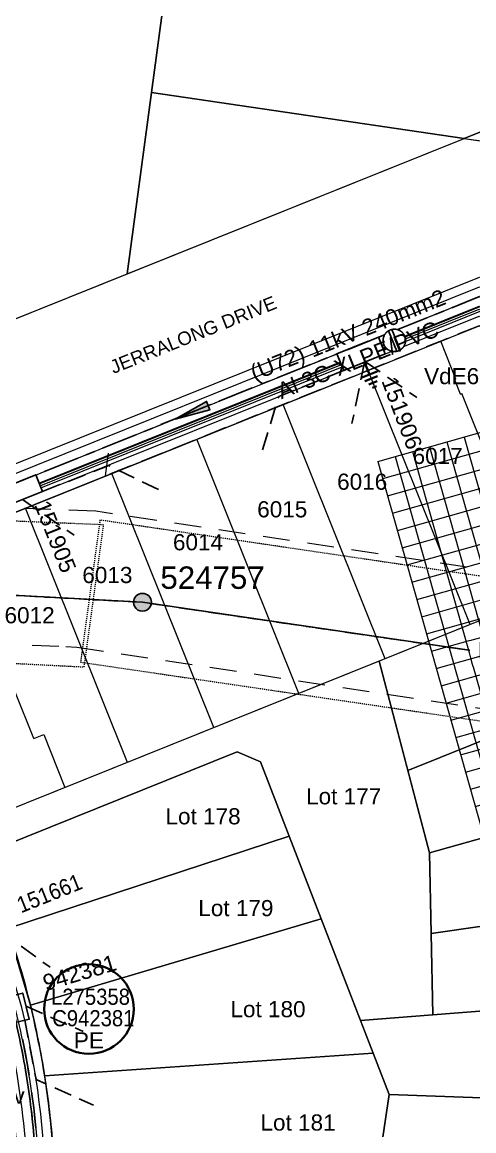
# Model space of a CAD drawing. Header units: metres. Extents: x 302924 to 304532, y 6268290 to 6269135.
# Drawn here: x 303845.3 to 303895.7, y 6268671.3 to 6268795 of the extents above; entities that cross this region are included whole.
import ezdxf
from ezdxf.enums import TextEntityAlignment as Align

# ---------------------------------------------------------------- set-up
doc = ezdxf.new("R2010")
doc.units = ezdxf.units.M
for name, pattern in [('Cable Exist OH', [1, 1, 0]), ('Cable Exist UG', [7, 4, -1, 1, -1]), ('Dash', [5, 3, -2]), ('DASHED', [19.05, 12.7, -6.35]), ('HIDDEN2', [0.1875, 0.125, -0.0625]), ('IE Trench LV', [6, 4, -2]), ('PHANTOMX2', [6.6, 3, -0.75, 0.2, -0.75, 0.2, -0.75, 0.2, -0.75])]:
    doc.linetypes.add(name, pattern=pattern)
doc.layers.get('0').update_dxf_attribs({"color": 6})
for name, color, linetype, lineweight in [('_User Miscellaneous1', 30, 'Continuous', 13), ('_User Miscellaneous5', 121, 'Continuous', 13), ('_User_HV_Final', 1, 'Continuous', 25), ('_User_LV_Exist', 5, 'Continuous', 35), ('_User_SL_Exist', 4, 'Continuous', 35), ('Cadastre Developer_SP_NEW', 92, 'Continuous', 15), ('Cadastre Easements_SP_EXT', 58, 'DASHED', 15), ('Cadastre Easements_SP_NEW', 52, 'DASHED', 15), ('Cadastre Other Property_SP_EXT', 138, 'DASHED', 15), ('Mains_HV_EXT', 13, 'Continuous', 25)]:
    doc.layers.add(name, color=color, linetype=linetype, lineweight=lineweight)
doc.layers.add('_User Miscellaneous10', color=252, linetype='Continuous', lineweight=13, plot=False, transparency=0.75)
doc.layers.add('_User Miscellaneous12', color=252, linetype='Continuous', lineweight=13, plot=False, transparency=0.5)
for name, color, linetype in [('Equip_LV_NEW', 2, 'Continuous'), ('Equip_SP_LV_NEW', 2, 'Continuous'), ('Mains_LV_New_T84', 2, 'Cable x'), ('Notes_HV_MISC', 1, 'Continuous'), ('Notes_LV_MISC', 5, 'Continuous'), ('Services_SP_NEW_UG', 2, 'IE Trench LV'), ('SupportsOH_SP_TR_HV_LV_SL_EXT', 7, 'Continuous'), ('SupportsUG_SP_LV_NEW', 2, 'Continuous'), ('SupportsUG_SP_NEW', 2, 'Continuous'), ('Trench_SP_NEW', 2, 'Continuous')]:
    doc.layers.add(name, color=color, linetype=linetype)
doc.styles.add('ARIAL', font='arial.ttf', dxfattribs={"height": 2})
doc.styles.add('ieISOCP', font='arial.ttf', dxfattribs={"height": 1.5})
doc.styles.add('POLE_LABEL', font='arial.ttf', dxfattribs={"height": 2})
doc.styles.get("Standard").update_dxf_attribs({"font": 'arial.ttf'})
doc.linetypes.add('Cable E OH', pattern='A,8,-0.01,["E",Standard,S=1.5,R=30,X=0,Y=-0.9],0', length=8.01)
doc.linetypes.add('Cable x', pattern='A,4.5,-0.01,["X",Standard,S=1.25,R=0,X=0,Y=-0.65],-1.2', length=5.71)

# ---------------------------------------------------------------- blocks, each defined once
blk = doc.blocks.new('POLE_EXT')
blk.add_hatch(color=256).paths.add_polyline_path([(-1, 0, 1), (1, 0, 1)])
blk.add_lwpolyline([(-1, 0, 1), (1, 0, 1)], format="xyb", close=True)
at = {"flags": 8}
blk.add_attdef('pNumber', text='', height=2, dxfattribs=at).set_placement((2.5, 2.5), align=Align.MIDDLE_CENTER)
at = {"style": 'POLE_LABEL', "flags": 9}
for tag, p in [('STRUCTURE_PLANT_NUMBER', (1.35, 0.03)), ('STREET_CODE', (1.35, -0.2))]:
    blk.add_attdef(tag, text='', height=0.2, dxfattribs=at).set_placement(p, align=Align.MIDDLE_LEFT)
at = {"flags": 9}
for tag, p in [('OWNED_BY', (1.35, -0.4)), ('SPECIAL_USE', (1.35, -0.8)), ('STATE', (1.35, -1)), ('PARENT', (1.35, -0.6)), ('USAGE', (1.35, -1.2)), ('cLV', (1.35, -1.4)), ('hDepth', (1.35, -1.6)), ('hDia', (1.35, -1.8)), ('cHV', (1.35, -2)), ('LBRACKET', (1.35, -2.2)), ('LExisting', (1.35, -2.4)), ('cLinedev', (1.35, -3.4)), ('pExisting', (1.35, -3.8)), ('LANTNUMBER', (1.35, -2.6)), ('LOther', (1.35, -2.8)), ('LRemove', (1.35, -3)), ('LEGEND', (1.35, -3.2)), ('LOCATION', (1.35, -3.6)), ('pFooting', (1.35, -4.4)), ('pNew', (1.35, -4.6)), ('pRelocate', (1.35, -5)), ('PFNUMBER', (1.35, -4)), ('NEWPFNUMBER', (1.35, -4.2)), ('pRemove', (1.35, -5.2)), ('pReplace', (1.35, -5.4)), ('pStay', (1.35, -5.6)), ('pType', (1.35, -5.8)), ('cspan', (1.35, -6)), ('STREETNAME', (1.35, -6.2)), ('SUBURB', (1.35, -6.4)), ('OPERATED_BY', (1.36, -7.01)), ('NOTES', (1.35, -6.6)), ('MAINTAINED_BY', (1.36, -6.81))]:
    blk.add_attdef(tag, text='', height=0.2, dxfattribs=at).set_placement(p, align=Align.MIDDLE_LEFT)
at = {"flags": 1}
blk.add_attdef('Z', (1.35, -7.33), '', height=0.2, dxfattribs=at)
blk = doc.blocks.new('*U349')
at = {"width": 0.9, "flags": 8}
blk.add_attdef('ASSET_NUM', text='', height=2, dxfattribs=at).set_placement((4, 2), align=Align.MIDDLE_LEFT)
at = {"flags": 1}
blk.add_attdef('Z', (-2.35, -1.81), '', height=0.2, rotation=270, dxfattribs=at)
at = {"ltscale": 10, "transparency": 33554687}
blk.add_wipeout([(-1.5, -1.5), (-1.5, 1.5), (1.5, 1.5), (1.5, -1.5)], dxfattribs=at)
blk.add_lwpolyline([(-1.5, 1.5), (-1.5, -1.5), (1.5, -1.5), (1.5, 1.5)], close=True)
at = {"flags": 9}
for tag, p in [('NOTES', (-2, -1.81)), ('SUBURB', (-1.8, -1.81)), ('STREETNAME', (-1.6, -1.81)), ('LOCATION', (-1.4, -1.81)), ('LEGEND', (-1.2, -1.81)), ('USAGE', (-1, -1.81)), ('STATE', (-0.8, -1.81)), ('OWNED_BY', (-0.6, -1.81)), ('COLUMN_TYPE', (-0.4, -1.81)), ('STREET_CODE', (-0.2, -1.81)), ('STRUCTURE_PLANT_NUMBER', (0.03, -1.81))]:
    blk.add_attdef(tag, text='', height=0.2, rotation=270, dxfattribs=at).set_placement(p, align=Align.MIDDLE_LEFT)
blk = doc.blocks.new('*U286')
at = {"ltscale": 0.1}
blk.add_circle((0, 0), 5, dxfattribs=at)
at = {"insert": (0, -2.6), "char_height": 1.8, "attachment_point": 2}
blk.add_mtext('PE', dxfattribs=at)
at = {"width": 0.8}
blk.add_attdef('SNUMBER', text='', height=1.8, dxfattribs=at).set_placement((0, 0.5), align=Align.CENTER)
at = {"flags": 1}
blk.add_attdef('Z', (0, 0), '', height=0.2, dxfattribs=at)
at = {"width": 0.8}
blk.add_attdef('CNUMBER', text='', height=1.8, dxfattribs=at).set_placement((0, -0.25), align=Align.TOP_CENTER)
blk = doc.blocks.new('*U438')
at = {"width": 0.9}
blk.add_attdef('ASSET_NUM', text='', height=2, dxfattribs=at).set_placement((4, 2), align=Align.MIDDLE_LEFT)
for tag, p, flags in [('SUBURB', (-2, 0), 1), ('STREETNAME', (-1.8, 0), 9), ('PARENT', (-1.6, 0), 9), ('NOTES', (-1.4, 0), 9), ('LOCATION', (-1.2, 0), 9), ('LEGEND', (-1, 0), 9), ('USAGE', (-0.8, 0), 9), ('SUPPORT_TYPE', (-0.6, 0), 9), ('STATE', (-0.4, 0), 9), ('OWNED_BY', (-0.2, 0), 9)]:
    blk.add_attdef(tag, p, '', height=0.2, rotation=270, dxfattribs=dict(flags=flags))
at = {"transparency": 33554687}
blk.add_wipeout([(1.19, 2.41), (0.8, -2.57), (-1.19, -2.41), (-0.8, 2.57)], dxfattribs=at)
blk.add_lwpolyline([(-0.8, 2.57), (-1.09, -1.17), (-0.9, 1.32), (-1.19, -2.41), (0.8, -2.57), (1.19, 2.41)], close=True)
blk = doc.blocks.new('*U435')
at = {"transparency": 33554559}
for p, q in [((-50, 50), (50, 50)), ((-50, 50), (-50, -50)), ((-48, 50), (-48, -50)), ((-46, 50), (-46, -50)), ((-44, 50), (-44, -50)), ((-42, 50), (-42, -50)), ((-40, 50), (-40, -50)), ((-38, 50), (-38, -50)), ((-36, 50), (-36, -50)), ((-34, 50), (-34, -50)), ((-32, 50), (-32, -50)), ((-30, 50), (-30, -50)), ((-28, 50), (-28, -50)), ((-26, 50), (-26, -50)), ((-24, 50), (-24, -50)), ((-22, 50), (-22, -50)), ((-20, 50), (-20, -50)), ((-18, 50), (-18, -50)), ((-16, 50), (-16, -50)), ((-14, 50), (-14, -50)), ((-12, 50), (-12, -50)), ((-10, 50), (-10, -50)), ((-8, 50), (-8, -50)), ((-6, 50), (-6, -50)), ((-4, 50), (-4, -50)), ((-2, 50), (-2, -50)), ((0, 50), (0, -50)), ((2, 50), (2, -50)), ((4, 50), (4, -50)), ((6, 50), (6, -50)), ((8, 50), (8, -50)), ((10, 50), (10, -50)), ((12, 50), (12, -50)), ((14, 50), (14, -50)), ((16, 50), (16, -50)), ((18, 50), (18, -50)), ((20, 50), (20, -50)), ((22, 50), (22, -50)), ((24, 50), (24, -50)), ((26, 50), (26, -50)), ((28, 50), (28, -50)), ((30, 50), (30, -50)), ((32, 50), (32, -50)), ((34, 50), (34, -50)), ((36, 50), (36, -50)), ((38, 50), (38, -50)), ((40, 50), (40, -50)), ((42, 50), (42, -50)), ((44, 50), (44, -50)), ((46, 50), (46, -50)), ((48, 50), (48, -50)), ((50, 50), (50, -50)), ((-50, 48), (50, 48)), ((-50, 46), (50, 46)), ((-50, 44), (50, 44)), ((-50, 42), (50, 42)), ((-50, 40), (50, 40)), ((-50, 38), (50, 38)), ((-50, 36), (50, 36)), ((-50, 34), (50, 34)), ((-50, 32), (50, 32)), ((-50, 30), (50, 30)), ((-50, 28), (50, 28)), ((-50, 26), (50, 26)), ((-50, 24), (50, 24)), ((-50, 22), (50, 22)), ((-50, 20), (50, 20)), ((-50, 18), (50, 18)), ((-50, 16), (50, 16)), ((-50, 14), (50, 14)), ((-50, 12), (50, 12)), ((-50, 10), (50, 10)), ((-50, 8), (50, 8)), ((-50, 6), (50, 6)), ((-50, 4), (50, 4)), ((-50, 2), (50, 2)), ((-50, 0), (50, 0)), ((-50, -2), (50, -2)), ((-50, -4), (50, -4)), ((-50, -6), (50, -6)), ((-50, -8), (50, -8)), ((-50, -10), (50, -10)), ((-50, -12), (50, -12)), ((-50, -14), (50, -14)), ((-50, -16), (50, -16)), ((-50, -18), (50, -18)), ((-50, -20), (50, -20)), ((-50, -22), (50, -22)), ((-50, -24), (50, -24)), ((-50, -26), (50, -26)), ((-50, -28), (50, -28)), ((-50, -30), (50, -30)), ((-50, -32), (50, -32)), ((-50, -34), (50, -34)), ((-50, -36), (50, -36)), ((-50, -38), (50, -38)), ((-50, -40), (50, -40)), ((-50, -42), (50, -42)), ((-50, -44), (50, -44)), ((-50, -46), (50, -46)), ((-50, -48), (50, -48)), ((-50, -50), (50, -50))]:
    blk.add_line(p, q, dxfattribs=at)
blk = doc.blocks.new('PILLAR_NEW')
at = {"width": 0.9}
blk.add_attdef('ASSET_NUM', text='', height=2, dxfattribs=at).set_placement((4, 2), align=Align.MIDDLE_LEFT)
for tag, p, flags in [('SUBURB', (-2, 0), 1), ('STREETNAME', (-1.8, 0), 9), ('PARENT', (-1.6, 0), 9), ('NOTES', (-1.4, 0), 9), ('LOCATION', (-1.2, 0), 9), ('LEGEND', (-1, 0), 9), ('USAGE', (-0.8, 0), 9), ('SUPPORT_TYPE', (-0.6, 0), 9), ('STATE', (-0.4, 0), 9), ('OWNED_BY', (-0.2, 0), 9)]:
    blk.add_attdef(tag, p, '', height=0.2, rotation=270, dxfattribs=dict(flags=flags))
at = {"transparency": 33554687}
blk.add_wipeout([(1, 2.5), (1, -2.5), (-1, -2.5), (-1, 2.5)], dxfattribs=at)
blk.add_lwpolyline([(-1, 2.5), (-1, -1.25), (-1, 1.25), (-1, -2.5), (1, -2.5), (1, 2.5)], close=True)
blk = doc.blocks.new('LV_UG_LINKS_CLOSED_NEW')
at = {"layer": 'Equip_LV_NEW'}
for tag, flags, p in [('OPERATING_VOLTAGE', 9, (3.17, -2.17)), ('ORIENTATION', 9, (3.17, -2.33)), ('STATE', 9, (3.17, -2.5)), ('NO_PHASES', 9, (3.17, -2)), ('SWITCH_TYPE', 9, (3.17, -2.67)), ('USAGE', 9, (3.17, -2.83)), ('OWNED_BY', 9, (3.17, -3.17)), ('OPERATED_BY', 9, (3.17, -3.33)), ('NOTES', 9, (3.17, -3)), ('MAINTAINED_BY', 9, (3.17, -3.5)), ('NUMBER_OF_PHASES', 9, (3.17, -3.67)), ('TYPE', 9, (3.17, -3.83)), ('Z', 1, (3.17, -4))]:
    blk.add_attdef(tag, text='', height=0.167, dxfattribs=dict(at, flags=flags)).set_placement(p, align=Align.MIDDLE_LEFT)
at = {"transparency": 33554687}
blk.add_wipeout([(4, 1.25), (3.97, 1.25), (3.94, 1.25), (3.91, 1.25), (3.88, 1.24), (3.85, 1.24), (3.82, 1.24), (3.79, 1.23), (3.76, 1.23), (3.73, 1.22), (3.7, 1.21), (3.67, 1.2), (3.64, 1.2), (3.61, 1.19), (3.58, 1.18), (3.55, 1.17), (3.52, 1.15), (3.49, 1.14), (3.47, 1.13), (3.44, 1.12), (3.41, 1.1), (3.38, 1.09), (3.36, 1.07), (3.33, 1.06), (3.31, 1.04), (3.28, 1.02), (3.26, 1), (3.23, 0.99), (3.21, 0.97), (3.18, 0.95), (3.16, 0.93), (3.14, 0.91), (3.12, 0.88), (3.09, 0.86), (3.07, 0.84), (3.05, 0.82), (3.03, 0.79), (3.01, 0.77), (3, 0.74), (2.98, 0.72), (2.96, 0.69), (2.94, 0.67), (2.93, 0.64), (2.91, 0.62), (2.9, 0.59), (2.88, 0.56), (2.87, 0.53), (2.86, 0.51), (2.85, 0.48), (2.83, 0.45), (2.82, 0.42), (2.81, 0.39), (2.8, 0.36), (2.8, 0.33), (2.79, 0.3), (2.78, 0.27), (2.77, 0.24), (2.77, 0.21), (2.76, 0.18), (2.76, 0.15), (2.76, 0.12), (2.75, 0.09), (2.75, 0.06), (2.75, 0.03), (2.75, 0), (2.75, -0.03), (2.75, -0.06), (2.75, -0.09), (2.76, -0.12), (2.76, -0.15), (2.76, -0.18), (2.77, -0.21), (2.77, -0.24), (2.78, -0.27), (2.79, -0.3), (2.8, -0.33), (2.8, -0.36), (2.81, -0.39), (2.82, -0.42), (2.83, -0.45), (2.85, -0.48), (2.86, -0.51), (2.87, -0.53), (2.88, -0.56), (2.9, -0.59), (2.91, -0.62), (2.93, -0.64), (2.94, -0.67), (2.96, -0.69), (2.98, -0.72), (3, -0.74), (3.01, -0.77), (3.03, -0.79), (3.05, -0.82), (3.07, -0.84), (3.09, -0.86), (3.12, -0.88), (3.14, -0.91), (3.16, -0.93), (3.18, -0.95), (3.21, -0.97), (3.23, -0.99), (3.26, -1), (3.28, -1.02), (3.31, -1.04), (3.33, -1.06), (3.36, -1.07), (3.38, -1.09), (3.41, -1.1), (3.44, -1.12), (3.47, -1.13), (3.49, -1.14), (3.52, -1.15), (3.55, -1.17), (3.58, -1.18), (3.61, -1.19), (3.64, -1.2), (3.67, -1.2), (3.7, -1.21), (3.73, -1.22), (3.76, -1.23), (3.79, -1.23), (3.82, -1.24), (3.85, -1.24), (3.88, -1.24), (3.91, -1.25), (3.94, -1.25), (3.97, -1.25), (4, -1.25), (4.03, -1.25), (4.06, -1.25), (4.09, -1.25), (4.12, -1.24), (4.15, -1.24), (4.18, -1.24), (4.21, -1.23), (4.24, -1.23), (4.27, -1.22), (4.3, -1.21), (4.33, -1.2), (4.36, -1.2), (4.39, -1.19), (4.42, -1.18), (4.45, -1.17), (4.48, -1.15), (4.51, -1.14), (4.53, -1.13), (4.56, -1.12), (4.59, -1.1), (4.62, -1.09), (4.64, -1.07), (4.67, -1.06), (4.69, -1.04), (4.72, -1.02), (4.74, -1), (4.77, -0.99), (4.79, -0.97), (4.82, -0.95), (4.84, -0.93), (4.86, -0.91), (4.88, -0.88), (4.91, -0.86), (4.93, -0.84), (4.95, -0.82), (4.97, -0.79), (4.99, -0.77), (5, -0.74), (5.02, -0.72), (5.04, -0.69), (5.06, -0.67), (5.07, -0.64), (5.09, -0.62), (5.1, -0.59), (5.12, -0.56), (5.13, -0.53), (5.14, -0.51), (5.15, -0.48), (5.17, -0.45), (5.18, -0.42), (5.19, -0.39), (5.2, -0.36), (5.2, -0.33), (5.21, -0.3), (5.22, -0.27), (5.23, -0.24), (5.23, -0.21), (5.24, -0.18), (5.24, -0.15), (5.24, -0.12), (5.25, -0.09), (5.25, -0.06), (5.25, -0.03), (5.25, 0), (5.25, 0.03), (5.25, 0.06), (5.25, 0.09), (5.24, 0.12), (5.24, 0.15), (5.24, 0.18), (5.23, 0.21), (5.23, 0.24), (5.22, 0.27), (5.21, 0.3), (5.2, 0.33), (5.2, 0.36), (5.19, 0.39), (5.18, 0.42), (5.17, 0.45), (5.15, 0.48), (5.14, 0.51), (5.13, 0.53), (5.12, 0.56), (5.1, 0.59), (5.09, 0.62), (5.07, 0.64), (5.06, 0.67), (5.04, 0.69), (5.02, 0.72), (5, 0.74), (4.99, 0.77), (4.97, 0.79), (4.95, 0.82), (4.93, 0.84), (4.91, 0.86), (4.88, 0.88), (4.86, 0.91), (4.84, 0.93), (4.82, 0.95), (4.79, 0.97), (4.77, 0.99), (4.74, 1), (4.72, 1.02), (4.69, 1.04), (4.67, 1.06), (4.64, 1.07), (4.62, 1.09), (4.59, 1.1), (4.56, 1.12), (4.53, 1.13), (4.51, 1.14), (4.48, 1.15), (4.45, 1.17), (4.42, 1.18), (4.39, 1.19), (4.36, 1.2), (4.33, 1.2), (4.3, 1.21), (4.27, 1.22), (4.24, 1.23), (4.21, 1.23), (4.18, 1.24), (4.15, 1.24), (4.12, 1.24), (4.09, 1.25), (4.06, 1.25), (4.03, 1.25)], dxfattribs=at).dxf.layer = 'Equip_LV_NEW'
at = {"layer": 'Equip_LV_NEW'}
for p, q in [((3.79, 1.23), (3.79, -1.23)), ((4.21, 1.23), (4.21, -1.23))]:
    blk.add_line(p, q, dxfattribs=at)
at = {"layer": 'Equip_LV_NEW', "flags": 128}
blk.add_lwpolyline([(4, 1.25), (3.97, 1.25), (3.94, 1.25), (3.91, 1.25), (3.88, 1.24), (3.85, 1.24), (3.82, 1.24), (3.79, 1.23), (3.76, 1.23), (3.73, 1.22), (3.7, 1.21), (3.67, 1.2), (3.64, 1.2), (3.61, 1.19), (3.58, 1.18), (3.55, 1.17), (3.52, 1.15), (3.49, 1.14), (3.47, 1.13), (3.44, 1.12), (3.41, 1.1), (3.38, 1.09), (3.36, 1.07), (3.33, 1.06), (3.31, 1.04), (3.28, 1.02), (3.26, 1), (3.23, 0.99), (3.21, 0.97), (3.18, 0.95), (3.16, 0.93), (3.14, 0.91), (3.12, 0.88), (3.09, 0.86), (3.07, 0.84), (3.05, 0.82), (3.03, 0.79), (3.01, 0.77), (3, 0.74), (2.98, 0.72), (2.96, 0.69), (2.94, 0.67), (2.93, 0.64), (2.91, 0.62), (2.9, 0.59), (2.88, 0.56), (2.87, 0.53), (2.86, 0.51), (2.85, 0.48), (2.83, 0.45), (2.82, 0.42), (2.81, 0.39), (2.8, 0.36), (2.8, 0.33), (2.79, 0.3), (2.78, 0.27), (2.77, 0.24), (2.77, 0.21), (2.76, 0.18), (2.76, 0.15), (2.76, 0.12), (2.75, 0.09), (2.75, 0.06), (2.75, 0.03), (2.75, 0), (2.75, -0.03), (2.75, -0.06), (2.75, -0.09), (2.76, -0.12), (2.76, -0.15), (2.76, -0.18), (2.77, -0.21), (2.77, -0.24), (2.78, -0.27), (2.79, -0.3), (2.8, -0.33), (2.8, -0.36), (2.81, -0.39), (2.82, -0.42), (2.83, -0.45), (2.85, -0.48), (2.86, -0.51), (2.87, -0.53), (2.88, -0.56), (2.9, -0.59), (2.91, -0.62), (2.93, -0.64), (2.94, -0.67), (2.96, -0.69), (2.98, -0.72), (3, -0.74), (3.01, -0.77), (3.03, -0.79), (3.05, -0.82), (3.07, -0.84), (3.09, -0.86), (3.12, -0.88), (3.14, -0.91), (3.16, -0.93), (3.18, -0.95), (3.21, -0.97), (3.23, -0.99), (3.26, -1), (3.28, -1.02), (3.31, -1.04), (3.33, -1.06), (3.36, -1.07), (3.38, -1.09), (3.41, -1.1), (3.44, -1.12), (3.47, -1.13), (3.49, -1.14), (3.52, -1.15), (3.55, -1.17), (3.58, -1.18), (3.61, -1.19), (3.64, -1.2), (3.67, -1.2), (3.7, -1.21), (3.73, -1.22), (3.76, -1.23), (3.79, -1.23), (3.82, -1.24), (3.85, -1.24), (3.88, -1.24), (3.91, -1.25), (3.94, -1.25), (3.97, -1.25), (4, -1.25), (4.03, -1.25), (4.06, -1.25), (4.09, -1.25), (4.12, -1.24), (4.15, -1.24), (4.18, -1.24), (4.21, -1.23), (4.24, -1.23), (4.27, -1.22), (4.3, -1.21), (4.33, -1.2), (4.36, -1.2), (4.39, -1.19), (4.42, -1.18), (4.45, -1.17), (4.48, -1.15), (4.51, -1.14), (4.53, -1.13), (4.56, -1.12), (4.59, -1.1), (4.62, -1.09), (4.64, -1.07), (4.67, -1.06), (4.69, -1.04), (4.72, -1.02), (4.74, -1), (4.77, -0.99), (4.79, -0.97), (4.82, -0.95), (4.84, -0.93), (4.86, -0.91), (4.88, -0.88), (4.91, -0.86), (4.93, -0.84), (4.95, -0.82), (4.97, -0.79), (4.99, -0.77), (5, -0.74), (5.02, -0.72), (5.04, -0.69), (5.06, -0.67), (5.07, -0.64), (5.09, -0.62), (5.1, -0.59), (5.12, -0.56), (5.13, -0.53), (5.14, -0.51), (5.15, -0.48), (5.17, -0.45), (5.18, -0.42), (5.19, -0.39), (5.2, -0.36), (5.2, -0.33), (5.21, -0.3), (5.22, -0.27), (5.23, -0.24), (5.23, -0.21), (5.24, -0.18), (5.24, -0.15), (5.24, -0.12), (5.25, -0.09), (5.25, -0.06), (5.25, -0.03), (5.25, 0), (5.25, 0.03), (5.25, 0.06), (5.25, 0.09), (5.24, 0.12), (5.24, 0.15), (5.24, 0.18), (5.23, 0.21), (5.23, 0.24), (5.22, 0.27), (5.21, 0.3), (5.2, 0.33), (5.2, 0.36), (5.19, 0.39), (5.18, 0.42), (5.17, 0.45), (5.15, 0.48), (5.14, 0.51), (5.13, 0.53), (5.12, 0.56), (5.1, 0.59), (5.09, 0.62), (5.07, 0.64), (5.06, 0.67), (5.04, 0.69), (5.02, 0.72), (5, 0.74), (4.99, 0.77), (4.97, 0.79), (4.95, 0.82), (4.93, 0.84), (4.91, 0.86), (4.88, 0.88), (4.86, 0.91), (4.84, 0.93), (4.82, 0.95), (4.79, 0.97), (4.77, 0.99), (4.74, 1), (4.72, 1.02), (4.69, 1.04), (4.67, 1.06), (4.64, 1.07), (4.62, 1.09), (4.59, 1.1), (4.56, 1.12), (4.53, 1.13), (4.51, 1.14), (4.48, 1.15), (4.45, 1.17), (4.42, 1.18), (4.39, 1.19), (4.36, 1.2), (4.33, 1.2), (4.3, 1.21), (4.27, 1.22), (4.24, 1.23), (4.21, 1.23), (4.18, 1.24), (4.15, 1.24), (4.12, 1.24), (4.09, 1.25), (4.06, 1.25), (4.03, 1.25)], close=True, dxfattribs=at)
at = {"layer": 'Equip_LV_NEW', "flags": 9}
for tag, p in [('ACTUAL_STATUS', (3.17, -1.67)), ('CONSTRUCTED_VOLTAGE', (3.17, -1.83))]:
    blk.add_attdef(tag, text='', height=0.167, dxfattribs=at).set_placement(p, align=Align.MIDDLE_LEFT)
blk = doc.blocks.new('*U452')
at = {"layer": '_User_LV_Exist'}
for p, q in [((2.48, 1.06), (2.52, -0.94)), ((2.98, 0.82), (3.02, -0.68)), ((3.49, 0.58), (3.51, -0.42)), ((3.99, 0.34), (4, -0.16))]:
    blk.add_line(p, q, dxfattribs=at)
at = {"width": 0.9}
blk.add_attdef('ASSET_NUM', text='', height=2, dxfattribs=at).set_placement((4, 2), align=Align.MIDDLE_LEFT)
for tag, p, flags in [('SUBURB', (-2, 0), 1), ('STREETNAME', (-1.8, 0), 9), ('PARENT', (-1.6, 0), 9), ('NOTES', (-1.4, 0), 9), ('LOCATION', (-1.2, 0), 9), ('LEGEND', (-1, 0), 9), ('USAGE', (-0.8, 0), 9), ('SUPPORT_TYPE', (-0.6, 0), 9), ('STATE', (-0.4, 0), 9), ('OWNED_BY', (-0.2, 0), 9)]:
    blk.add_attdef(tag, p, '', height=0.2, rotation=270, dxfattribs=dict(flags=flags))
at = {"transparency": 33554687}
blk.add_wipeout([(0.94, 2.52), (1.06, -2.48), (-0.94, -2.52), (-1.06, 2.48)], dxfattribs=at)
blk.add_lwpolyline([(-1.06, 2.48), (-0.97, -1.27), (-1.03, 1.23), (-0.94, -2.52), (1.06, -2.48), (0.94, 2.52)], close=True)
at = {"layer": '_User_LV_Exist'}
blk.add_line((1, 0.02), (2.5, 0.06), dxfattribs=at)
at = {"layer": 'Equip_LV_NEW', "ltscale": 10, "rotation": 91.31721603623753}
blk.add_blockref('LV_UG_LINKS_CLOSED_NEW', (0, 0), dxfattribs=at)
blk = doc.blocks.new('*U520')
at = {"transparency": 33554687}
h = blk.add_hatch(color=256, dxfattribs=at)
h.dxf.hatch_style = 1
h.paths.add_polyline_path([(-2.03, 3.45), (-0.43, -0.25), (0.43, 0.25)])
blk.add_line((-0.25, 0.43), (-2.03, 3.45), dxfattribs=at)
at = {"transparency": 33554687, "flags": 128}
blk.add_lwpolyline([(-2.03, 3.45), (-0.43, -0.25), (0.43, 0.25)], close=True, dxfattribs=at)
at = {"transparency": 33554687}
blk.add_circle((0, 0), 0.0001, dxfattribs=at)

msp = doc.modelspace()

# ---------------------------------------------------------------- linework, layer by layer
at = {"layer": '_User Miscellaneous1', "ltscale": 0.5, "transparency": 33554687}
for p, q in [((303885.4383, 6268758.8555), (303896.1833, 6268763.19)), ((303885.6178, 6268758.4104), (303896.3628, 6268762.7448)), ((303885.4383, 6268758.8555), (303885.5281, 6268758.633)), ((303885.6178, 6268758.4104), (303885.5281, 6268758.633)), ((303847.1593, 6268743.5078), (303880.793, 6268757.0067)), ((303847.3381, 6268743.0623), (303880.9718, 6268756.5612)), ((303880.793, 6268757.0067), (303880.8824, 6268756.7839)), ((303880.9718, 6268756.5612), (303880.8824, 6268756.7839)), ((303847.1593, 6268743.5078), (303847.2487, 6268743.2851)), ((303847.3381, 6268743.0623), (303847.2487, 6268743.2851))]:
    msp.add_line(p, q, dxfattribs=at)
at = {"layer": '_User Miscellaneous5', "linetype": 'Continuous', "transparency": 33554597}
for points in [[(303867.2971, 6268843.5581), (303867.5341, 6268845.0548), (303868.4049, 6268850.5457), (303877.2085, 6268906.0982), (303795, 6268865.5636), (303738.0937, 6268820.4513), (303696.3027, 6268787.3208), (303694.6349, 6268788.0225), (303686.2078, 6268732.6108), (303763.0512, 6268729.2019), (303856.9761, 6268766.914), (303859.6988, 6268787.1273), (303867.2971, 6268843.5581)], [(303894.5986, 6268782.0158), (303859.6988, 6268787.1273), (303856.9761, 6268766.914), (303894.5986, 6268782.0158)]]:
    msp.add_lwpolyline(points, close=True, dxfattribs=at)
for points in [[(303867.2971, 6268843.5581), (303859.6988, 6268787.1273), (303894.5986, 6268782.0158), (303939.7691, 6268800.1494)], [(303939.7691, 6268800.1494), (303894.5986, 6268782.0158), (303933.939, 6268776.2554)]]:
    msp.add_lwpolyline(points, dxfattribs=at)
at = {"layer": '_User_HV_Final', "linetype": 'Cable Exist UG', "flags": 128}
msp.add_lwpolyline([(303747.4432, 6268735.0152), (303747.2595, 6268730.2498), (303771.2528, 6268729.07), (303827.072, 6268750.9433), (303832.0402, 6268738.5724), (303896.288, 6268764.3744), (303906.1804, 6268760.1534), (303915.458, 6268763.872), (303921.9215, 6268753.8498), (303939.2449, 6268758.7385, -0.04143062)], format="xyb", dxfattribs=at)
at = {"layer": 'Cadastre Developer_SP_NEW'}
for p, q in [((303893.6808, 6268755.1556), (303891.9784, 6268759.3967)), ((303897.4869, 6268745.6737), (303894.3178, 6268753.5687))]:
    msp.add_line(p, q, dxfattribs=at)
at = {"layer": 'Cadastre Developer_SP_NEW', "lineweight": 18}
for p, q in [((303895.2712, 6268727.7991), (303883.8908, 6268756.1502)), ((303893.6808, 6268755.1556), (303893.5461, 6268755.1015)), ((303894.1829, 6268753.5138), (303893.5461, 6268755.1015)), ((303894.1827, 6268753.5144), (303894.3178, 6268753.5687)), ((303885.7776, 6268723.9881), (303874.3971, 6268752.3393)), ((303876.1354, 6268720.1177), (303864.7549, 6268748.4689)), ((303866.6417, 6268716.3069), (303855.2612, 6268744.658)), ((303856.9995, 6268712.4364), (303845.619, 6268740.7875)), ((303846.5477, 6268715.0797), (303844.4268, 6268720.3633)), ((303846.5477, 6268715.0797), (303847.6741, 6268715.5309)), ((303847.6741, 6268715.5309), (303850.0366, 6268709.6333))]:
    msp.add_line(p, q, dxfattribs=at)
at = {"layer": 'Cadastre Developer_SP_NEW', "transparency": 33554687}
for points in [[(303839.1992, 6268705.293), (303830.0041, 6268728.2526), (303833.2375, 6268735.8204), (303896.2532, 6268761.1275), (303903.8512, 6268757.8856), (303912.9398, 6268734.9074)], [(303885.1006, 6268723.7271), (303839.2032, 6268705.2946), (303840.505, 6268702.0457), (303869.2718, 6268713.5985), (303871.8504, 6268712.479), (303875.0575, 6268704.2031), (303878.6257, 6268694.9949), (303883.024, 6268683.645), (303891.089, 6268684.2799), (303890.9079, 6268693.3589), (303890.7284, 6268702.3571)]]:
    msp.add_lwpolyline(points, close=True, dxfattribs=at)
for points in [[(303916.6027, 6268722.908, 0.02241487), (303912.9398, 6268734.9074), (303885.1006, 6268723.7271), (303888.3133, 6268711.547)], [(303919.2247, 6268710.3325, 0.00216404), (303919.0268, 6268711.528, 0.02078641), (303916.6027, 6268722.908), (303888.3133, 6268711.547), (303890.7284, 6268702.3571)], [(303875.0575, 6268704.2031), (303871.8504, 6268712.479), (303869.2718, 6268713.5985), (303840.505, 6268702.0457), (303842.055, 6268698.1773, -0.01189384), (303843.6522, 6268693.8992)], [(303919.2247, 6268710.3325), (303890.7284, 6268702.3571), (303890.9079, 6268693.3589), (303920.6789, 6268697.6277, 0.02284722)], [(303878.6257, 6268694.9949), (303875.0575, 6268704.2031), (303843.6522, 6268693.8992, -0.02317739), (303846.1718, 6268685.3681)], [(303920.9979, 6268686.6324, 0.01965059), (303920.6789, 6268697.6277), (303890.9079, 6268693.3589), (303891.089, 6268684.2799)], [(303846.1718, 6268685.3681, -0.02092884), (303847.7597, 6268677.4935), (303884.4369, 6268679.9987), (303878.6257, 6268694.9949)], [(303920.9979, 6268686.6324), (303891.089, 6268684.2799), (303883.024, 6268683.645), (303884.4369, 6268679.9987), (303886.2149, 6268675.4105), (303920.3113, 6268674.1575, 0.02234497)], [(303886.2149, 6268675.4105), (303884.4369, 6268679.9987), (303847.7597, 6268677.4935, -0.020968), (303848.6847, 6268669.4987), (303884.5738, 6268664.2301), (303884.9635, 6268666.8855)], [(303920.3113, 6268674.1575), (303886.2149, 6268675.4105), (303884.9635, 6268666.8855), (303918.6679, 6268661.9377), (303918.6679, 6268661.9377), (303919.5223, 6268667.7574, 0.01151693)]]:
    msp.add_lwpolyline(points, format="xyb", close=True, dxfattribs=at)
at = {"layer": 'Cadastre Easements_SP_EXT', "linetype": 'Dash'}
msp.add_lwpolyline([(303466.6401, 6268741.1918), (303510.9909, 6268739.4686), (303515.8558, 6268739.2791), (303679.5443, 6268732.9077), (303686.2078, 6268732.6108), (303763.0513, 6268729.202), (303811.3969, 6268727.0598), (303850.148, 6268725.3425), (303851.3726, 6268725.2879), (304169.4987, 6268677.0791), (304171.7932, 6268692.6976), (304171.7932, 6268692.6976), (303853.4702, 6268740.4321), (303688.432, 6268747.2085), (303513.5492, 6268756.3537), (303168.8488, 6268768.3041)], dxfattribs=at)
at = {"layer": 'Cadastre Other Property_SP_EXT', "linetype": 'HIDDEN2'}
for points in [[(303514.4991, 6268753.0483), (303390.1193, 6268758.24), (303170.4507, 6268767.4091), (302924.532, 6268777.5083), (302935.0213, 6268761.8147), (303515.9819, 6268737.8927), (303516.2086, 6268737.8838), (303688.351, 6268731.3865), (303852.1842, 6268723.082), (303854.3544, 6268738.9213), (303690.0123, 6268745.7542), (303514.4991, 6268753.0483)], [(304171.835, 6268692.6056), (303853.9433, 6268739.457), (303851.7731, 6268723.6176), (304169.5518, 6268676.9305), (304171.835, 6268692.6056)]]:
    msp.add_lwpolyline(points, close=True, dxfattribs=at)
at = {"layer": 'Mains_HV_EXT', "linetype": 'Cable Exist OH'}
msp.add_lwpolyline([(304162.753, 6268603.9843), (304175.078, 6268683.897), (303858.683, 6268730.285), (303730.206, 6268737.224), (303398.363, 6268749.896), (303293.62, 6268754.956), (302924.415, 6268770.403)], dxfattribs=at)
at = {"layer": 'Mains_HV_EXT', "linetype": 'Cable E OH'}
for points in [[(303858.683, 6268730.285), (303730.206, 6268737.224)], [(303965.112, 6268714.681), (303858.683, 6268730.285)]]:
    msp.add_lwpolyline(points, dxfattribs=at)
at = {"layer": 'Trench_SP_NEW', "linetype": 'IE Trench LV', "flags": 128}
msp.add_lwpolyline([(303832.4148, 6268737.3219), (303831.9508, 6268737.1356), (303828.1644, 6268728.2735), (303837.8111, 6268704.1982), (303842.1066, 6268693.1668, -0.06466513), (303846.9893, 6268669.3742), (303847.1983, 6268659.5979), (303846.5154, 6268650.7822), (303839.9244, 6268607.2969), (303844.9601, 6268600.4912)], format="xyb", dxfattribs=at)

# ---------------------------------------------------------------- block references
at = {"layer": '_User_HV_Final', "transparency": 33554687, "rotation": 81.64198265617769}
msp.add_blockref('*U520', (303866.0334, 6268752.2241), dxfattribs=at)
at = {"layer": 'SupportsOH_SP_TR_HV_LV_SL_EXT'}
ref = msp.add_blockref('POLE_EXT', (303858.683, 6268730.285), dxfattribs=dict(at, rotation=0.02521014298575611))
ref.add_attrib('ASSET_NUM', '524757', dxfattribs={"layer": '0', "height": 2.5, "style": 'POLE_LABEL'}).set_placement((303860.683, 6268731.035), align=Align.BOTTOM_LEFT)

# ---------------------------------------------------------------- texts
at = {"layer": '_User Miscellaneous1', "transparency": 33554687, "insert": (303854.8871, 6268757.1312), "char_height": 1.5, "attachment_point": 1, "rotation": 21.870655, "style": 'ieISOCP'}
msp.add_mtext_dynamic_manual_height_columns('JERRALONG DRIVE', width=21.56068, gutter_width=7.5, heights=[0], dxfattribs=at)
at = {"layer": 'Cadastre Developer_SP_NEW', "char_height": 1.8, "width": 7.296, "attachment_point": 1, "line_spacing_factor": 0.938532, "style": 'ARIAL'}
for s, insert in [('6017', (303888.841, 6268747.5112)), ('6016', (303880.4108, 6268744.6377)), ('6015', (303871.4915, 6268741.5605)), ('6014', (303862.0889, 6268737.8849)), ('6013', (303851.9723, 6268734.2317)), ('6012', (303843.2894, 6268729.744))]:
    msp.add_mtext(s, dxfattribs=dict(at, insert=insert))
at = {"layer": 'Notes_LV_MISC', "color": 6, "insert": (303831.7701, 6268676.1544), "char_height": 1.8, "width": 15.643884, "attachment_point": 1, "style": 'ieISOCP'}
msp.add_mtext('VdE2 = 6.2v', dxfattribs=at)

# ---------------------------------------------------------------- next in the draw order: block references
at = {"layer": 'SupportsUG_SP_NEW'}
ref = msp.add_blockref('*U349', (303844.2295, 6268684.8911), dxfattribs=dict(at, rotation=13.79882071248542))
ref.add_attrib('ASSET_NUM', '942381', dxfattribs={"layer": '0', "height": 1.8, "rotation": 16.521865}).set_placement((303847.6371, 6268687.7875), align=Align.MIDDLE_LEFT)

# ---------------------------------------------------------------- next in the draw order: texts
at = {"layer": 'Cadastre Developer_SP_NEW', "linetype": 'Continuous', "transparency": 33554687, "char_height": 1.8, "attachment_point": 5, "style": 'ARIAL', "bg_fill": 2}
for s, insert in [('Lot 176', (303900.3219, 6268724.9384)), ('Lot 177', (303881.1409, 6268708.6413)), ('Lot 178', (303865.4484, 6268706.412)), ('Lot 179', (303869.1137, 6268696.1711, 39.5)), ('Lot 180', (303872.6968, 6268684.8997)), ('Lot 181', (303876.0507, 6268672.2577))]:
    msp.add_mtext(s, dxfattribs=dict(at, insert=insert))

# ---------------------------------------------------------------- next in the draw order: linework, layer by layer
at = {"layer": 'Cadastre Easements_SP_NEW', "color": 2, "ltscale": 0.2}
msp.add_lwpolyline([(303854.5604, 6268744.3836), (303855.0188, 6268747.8006), (303896.288, 6268764.3744), (303904.9131, 6268760.6942), (303917.8811, 6268765.8905), (303925.8078, 6268746.1134, -0.05791587), (303935.2579, 6268711.3632), (303932.1524, 6268711.8187, 0.05613447), (303923.0231, 6268744.9973), (303916.2161, 6268761.9804), (303904.1524, 6268757.1356), (303903.8512, 6268757.8856), (303896.2532, 6268761.1275), (303854.5604, 6268744.3836)], format="xyb", close=True, dxfattribs=at)
at = {"layer": 'Mains_LV_New_T84', "color": 7, "linetype": 'Cable x', "flags": 128}
msp.add_lwpolyline([(303957.7125, 6268731.2183), (303959.6409, 6268731.7489), (303958.5756, 6268735.6045), (303943.156, 6268731.253), (303944.7855, 6268725.4785), (303929.3312, 6268721.1505), (303924.5894, 6268737.9531), (303914.8822, 6268762.6258), (303905.4267, 6268758.9143), (303904.9989, 6268759.5703), (303896.2764, 6268763.2921), (303831.7237, 6268737.3677), (303827.8397, 6268728.2772), (303837.3467, 6268704.5507)], dxfattribs=at)
msp.add_lwpolyline([(303846.2181, 6268650.8228, 0.02341569), (303846.8985, 6268659.607, 0.02594169), (303846.6901, 6268669.3523, 0.020968), (303845.7844, 6268677.1805, 0.02092884), (303844.2295, 6268684.8911, 0.02266949), (303841.8247, 6268693.064), (303837.3467, 6268704.5507)], format="xyb", dxfattribs=at)
at = {"layer": 'Services_SP_NEW_UG', "ltscale": 0.5, "transparency": 33554687, "flags": 128}
for points in [[(303845.6862, 6268685.2489), (303852.0832, 6268682.4066)], [(303845.5469, 6268683.6701), (303846.8141, 6268677.0686), (303853.2029, 6268674.2079)]]:
    msp.add_lwpolyline(points, dxfattribs=at)

# ---------------------------------------------------------------- next in the draw order: block references
at = {"layer": '_User Miscellaneous12', "color": 2, "linetype": 'PHANTOMX2', "rotation": 15.75926813709121}
msp.add_blockref('*U435', (303946.6631, 6268711.4615), dxfattribs=at)
at = {"layer": '_User_SL_Exist', "linetype": 'ByBlock', "lineweight": -2}
ref = msp.add_blockref('*U286', (303852.7068, 6268684.9289), dxfattribs=at)
ref.add_attrib('SNUMBER', 'L275358', dxfattribs={"layer": '0', "height": 1.8, "width": 0.9}).set_placement((303848.4821, 6268686.297), align=Align.MIDDLE_LEFT)
ref.add_attrib('CNUMBER', 'C942381', dxfattribs={"layer": '0', "height": 1.8, "width": 0.9}).set_placement((303848.6083, 6268683.9015), align=Align.MIDDLE_LEFT)

# ---------------------------------------------------------------- next in the draw order: block references
at = {"layer": 'Equip_SP_LV_NEW', "linetype": 'Continuous'}
ref = msp.add_blockref('*U438', (303841.8177, 6268693.0814), dxfattribs=dict(at, rotation=21.83802847259981))
ref.add_attrib('ASSET_NUM', '151661', dxfattribs={"layer": '0', "height": 1.8, "rotation": 21.838028, "width": 0.9}).set_placement((303844.7867, 6268696.4258), align=Align.MIDDLE_LEFT)

# ---------------------------------------------------------------- next in the draw order: linework, layer by layer
at = {"layer": '_User Miscellaneous10', "transparency": 33554521, "flags": 128}
for points in [[(303938.6457, 6268583.3974), (303843.1236, 6268597.4251), (303836.456, 6268606.4364), (303840.5776, 6268633.4917), (303841.8854, 6268642.4003), (303843.2294, 6268651.1272), (303843.9023, 6268659.7778, 0.06739769), (303841.3433, 6268684.0645), (303838.9147, 6268692.2875), (303835.8521, 6268700.2149), (303824.5931, 6268728.314), (303829.458, 6268739.7002), (303896.3115, 6268766.5388), (303907.7331, 6268761.6653), (303917.6218, 6268736.6644, -0.04554461), (303924.1611, 6268711.1274, -0.04253789), (303925.9974, 6268686.5665, -0.03895834), (303923.6049, 6268661.144), (303917.8317, 6268622.1315)], [(303938.7278, 6268584.3961), (303843.6803, 6268598.3541), (303837.5072, 6268606.6969), (303841.5666, 6268633.3438), (303842.8743, 6268642.2516), (303844.2235, 6268651.0122), (303844.9012, 6268659.7241, 0.06752859), (303842.3091, 6268684.325), (303839.8622, 6268692.6098), (303836.7827, 6268700.581), (303825.6753, 6268728.3017), (303830.2149, 6268738.9265), (303896.2999, 6268765.4566), (303906.9568, 6268760.9094), (303916.6854, 6268736.3129, -0.04551427), (303923.1738, 6268710.9684, -0.04253306), (303924.9975, 6268686.5797, -0.03897307), (303922.6175, 6268661.3026), (303916.8425, 6268622.2779)], [(303938.8098, 6268585.3948), (303844.2369, 6268599.2831), (303838.5585, 6268606.9574), (303842.5556, 6268633.1959), (303843.8632, 6268642.1029), (303845.2176, 6268650.8972), (303845.9, 6268659.6703, 0.06765738), (303843.2748, 6268684.5856), (303840.8097, 6268692.9322), (303837.7133, 6268700.9472), (303826.7575, 6268728.2895), (303830.9717, 6268738.1528), (303896.2882, 6268764.3743), (303906.1804, 6268760.1534), (303915.7491, 6268735.9614, -0.04548361), (303922.1865, 6268710.8094, -0.04252816), (303923.9976, 6268686.5928, -0.03898793), (303921.6301, 6268661.4613), (303915.8533, 6268622.4243)], [(303938.8288, 6268586.4027), (303844.7935, 6268600.212), (303839.6097, 6268607.2179), (303843.5447, 6268633.048), (303844.8521, 6268641.9541), (303846.2117, 6268650.7821), (303846.8988, 6268659.6164, 0.06778411), (303844.2405, 6268684.8463), (303841.7572, 6268693.2545), (303838.6438, 6268701.3134), (303827.8397, 6268728.2772), (303831.7286, 6268737.379), (303896.2765, 6268763.2921), (303905.404, 6268759.3975), (303914.8127, 6268735.61, -0.04545263), (303921.1992, 6268710.6504, -0.04252319), (303922.9977, 6268686.606, -0.0390029), (303920.6427, 6268661.6201), (303914.8641, 6268622.5707)], [(303857.7253, 6268598.6162), (303844.9604, 6268600.4907), (303839.9251, 6268607.2961), (303843.8414, 6268633.0036), (303845.1487, 6268641.9095), (303846.5099, 6268650.7476), (303847.1985, 6268659.6002, 0.06782173), (303844.5302, 6268684.9246), (303842.0415, 6268693.3512), (303838.923, 6268701.4232), (303828.1644, 6268728.2735), (303831.9557, 6268737.1469), (303896.273, 6268762.9674), (303905.1711, 6268759.1707), (303914.5317, 6268735.5046, -0.04544327), (303920.903, 6268710.6027, -0.04252168), (303922.6977, 6268686.61, -0.03900742), (303920.3465, 6268661.6677), (303914.5673, 6268622.6146)], [(303938.974, 6268587.3921), (303845.3501, 6268601.141), (303840.6609, 6268607.4784), (303844.5337, 6268632.9), (303845.841, 6268641.8054), (303847.2057, 6268650.6671), (303847.8977, 6268659.5623, 0.06790883), (303845.2062, 6268685.1072), (303842.7047, 6268693.5768), (303839.5744, 6268701.6795), (303828.9219, 6268728.2649), (303832.4855, 6268736.6053), (303896.2649, 6268762.2098), (303904.6276, 6268758.6415), (303913.8763, 6268735.2587, -0.04542132), (303920.2119, 6268710.4914, -0.04251815), (303921.9978, 6268686.6192, -0.039018), (303919.6553, 6268661.7789), (303913.8748, 6268622.7171)], [(303939.0561, 6268588.3908), (303845.9067, 6268602.07), (303841.7121, 6268607.7389), (303845.5227, 6268632.7521), (303846.8298, 6268641.6567), (303848.1998, 6268650.552), (303848.8965, 6268659.5081, 0.0680316), (303846.1718, 6268685.3681), (303843.6522, 6268693.8992), (303840.505, 6268702.0457), (303830.0041, 6268728.2526), (303833.2423, 6268735.8316), (303896.2532, 6268761.1275), (303903.8512, 6268757.8856), (303912.9398, 6268734.9074, -0.04538967), (303919.2247, 6268710.3325, -0.04251305), (303920.9979, 6268686.6324, -0.03903323), (303918.6679, 6268661.9377), (303912.8856, 6268622.8635)]]:
    msp.add_lwpolyline(points, format="xyb", dxfattribs=at)
at = {"layer": '_User Miscellaneous10', "color": 4, "transparency": 33554521, "flags": 128}
msp.add_lwpolyline([(303857.6817, 6268598.3194), (303844.7935, 6268600.212), (303839.6097, 6268607.2179), (303843.5447, 6268633.048), (303844.8521, 6268641.9541), (303846.2117, 6268650.7821), (303846.8988, 6268659.6164, 0.06778411), (303844.2405, 6268684.8463), (303841.7572, 6268693.2545), (303838.6438, 6268701.3134), (303827.8397, 6268728.2772), (303831.7286, 6268737.379), (303896.2765, 6268763.2921), (303905.404, 6268759.3975), (303914.8127, 6268735.61, -0.04545263), (303921.1992, 6268710.6504, -0.04252319), (303922.9977, 6268686.606, -0.0390029), (303920.6427, 6268661.6201), (303914.8641, 6268622.5707)], format="xyb", dxfattribs=at)
at = {"layer": 'Services_SP_NEW_UG', "ltscale": 0.5, "transparency": 33554687, "flags": 128}
msp.add_lwpolyline([(303842.7353, 6268693.7055), (303848.3906, 6268689.5802)], dxfattribs=at)

# ---------------------------------------------------------------- next in the draw order: block references
at = {"layer": 'SupportsUG_SP_LV_NEW', "ltscale": 0.5, "transparency": 33554687}
ref = msp.add_blockref('*U452', (303883.0889, 6268757.996), dxfattribs=dict(at, rotation=290.7103295439028))
ref.add_attrib('ASSET_NUM', '151906', dxfattribs={"layer": '0', "height": 1.8, "rotation": 290.71033}).set_placement((303886.1726, 6268755.3133), align=Align.MIDDLE_LEFT)
ref = msp.add_blockref('PILLAR_NEW', (303844.8171, 6268742.6335), dxfattribs=dict(at, rotation=291.7318306473405))
ref.add_attrib('ASSET_NUM', '151905', dxfattribs={"layer": '0', "height": 1.8, "rotation": 291.731831}).set_placement((303847.4155, 6268741.5162), align=Align.MIDDLE_LEFT)

# ---------------------------------------------------------------- next in the draw order: linework, layer by layer
at = {"layer": 'Cadastre Developer_SP_NEW', "transparency": 33554687, "flags": 128}
msp.add_lwpolyline([(303810.0137, 6268748.058), (303894.5986, 6268782.0158), (303934.6488, 6268776.5404)], dxfattribs=at)
at = {"layer": 'Services_SP_NEW_UG', "ltscale": 0.5, "transparency": 33554687, "flags": 128}
for points in [[(303881.1433, 6268756.1392), (303873.8989, 6268753.2309), (303871.8614, 6268746.5339)], [(303883.4651, 6268757.0694), (303882.0601, 6268750.2119)], [(303883.5722, 6268757.1124), (303889.3287, 6268753.1296)], [(303847.6146, 6268742.6854), (303854.9286, 6268745.5366), (303861.229, 6268742.4862)], [(303845.2957, 6268741.748), (303851.0522, 6268737.7652)]]:
    msp.add_lwpolyline(points, dxfattribs=at)

# ---------------------------------------------------------------- next in the draw order: texts
at = {"layer": 'Notes_HV_MISC', "transparency": 33554687, "insert": (303882.1766, 6268758.7072), "char_height": 1.8, "width": 130.563426, "attachment_point": 5, "rotation": 21.880469}
msp.add_mtext('(U72) 11kV 240mm2 \\PAl 3C XLPE/PVC', dxfattribs=at)
at = {"layer": 'Notes_LV_MISC', "color": 6, "insert": (303890.1202, 6268756.4081), "char_height": 1.8, "width": 15.643884, "attachment_point": 1, "style": 'ieISOCP'}
msp.add_mtext('VdE6 = 7.1v', dxfattribs=at)

doc.saveas('drawing.dxf')
